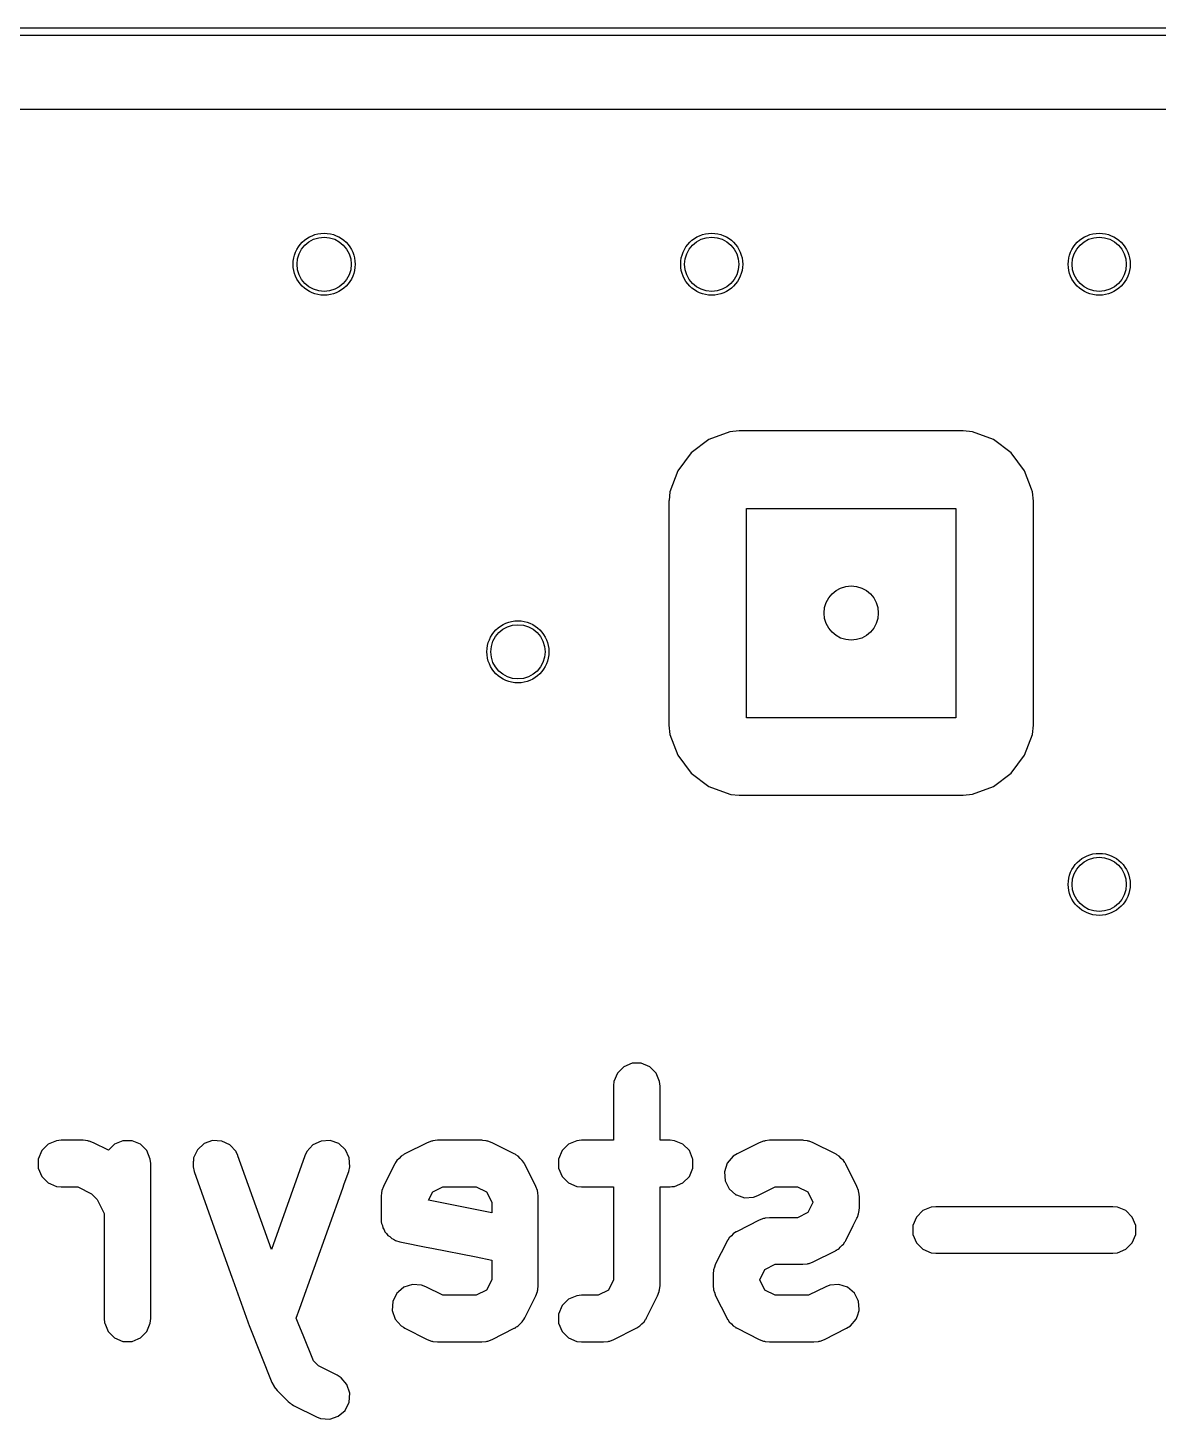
# Model space of a CAD drawing. Header units: millimetres. Extents: x 113.4 to 170.4, y -113 to -74.5.
# Drawn here: x 151.59 to 158.88, y -83.45 to -74.47 of the extents above; entities that cross this region are included whole.
import ezdxf

# ---------------------------------------------------------------- set-up
doc = ezdxf.new("R2010")
doc.units = ezdxf.units.MM
doc.layers.add('B.Cu', color=153, linetype='CONTINUOUS', true_color=0x4d7fc4)

msp = doc.modelspace()

# ---------------------------------------------------------------- linework, layer by layer
at = {"layer": 'B.Cu', "linetype": 'CONTINUOUS'}
for p, q in [((115.4, -74.475), (168.4, -74.475)), ((168.4, -74.525), (115.4, -74.525)), ((115.465892, -75.0005), (168.334108, -75.0005)), ((156.117516, -77.080908), (155.982671, -77.131202)), ((156.177123, -77.074501), (156.117516, -77.080908)), ((156.177129, -77.0745), (156.177123, -77.074501)), ((157.622864, -77.0745), (156.177129, -77.0745)), ((157.622873, -77.0745), (157.622864, -77.0745)), ((157.622881, -77.0745), (157.622873, -77.0745)), ((157.622883, -77.074501), (157.622881, -77.0745)), ((157.682483, -77.080908), (157.622883, -77.074501)), ((157.817328, -77.131202), (157.682482, -77.080908)), ((157.682482, -77.080908), (157.682483, -77.080908)), ((155.982664, -77.131206), (155.867455, -77.217452)), ((155.982671, -77.131202), (155.982664, -77.131206)), ((157.817335, -77.131206), (157.817328, -77.131202)), ((157.932544, -77.217452), (157.817335, -77.131206)), ((155.867452, -77.217455), (155.781206, -77.332664)), ((155.867455, -77.217452), (155.867452, -77.217455)), ((157.932547, -77.217455), (157.932544, -77.217452)), ((158.018793, -77.332664), (157.932547, -77.217455)), ((155.781202, -77.332671), (155.730908, -77.467517)), ((155.781206, -77.332664), (155.781202, -77.332671)), ((158.018797, -77.332671), (158.018793, -77.332664)), ((158.063018, -77.451235), (158.018797, -77.332671)), ((155.724501, -77.527123), (155.7245, -77.527135)), ((155.7245, -77.527135), (155.7245, -78.97287)), ((155.724857, -77.523805), (155.724501, -77.527123)), ((155.730908, -77.467517), (155.724857, -77.523805)), ((158.069091, -77.467517), (158.063018, -77.451235)), ((158.075499, -77.527128), (158.069091, -77.467517)), ((158.0755, -78.972873), (158.075499, -77.527128)), ((156.225, -78.925), (156.225, -77.575)), ((156.225, -77.575), (157.575, -77.575)), ((157.575, -77.575), (157.575, -78.925)), ((155.7245, -78.97287), (155.724501, -78.972876)), ((155.724501, -78.972876), (155.730908, -79.032483)), ((157.575, -78.925), (156.225, -78.925)), ((158.069091, -79.032483), (158.0755, -78.972873)), ((155.730908, -79.032483), (155.781202, -79.167328)), ((158.018796, -79.167331), (158.069091, -79.032483)), ((155.781202, -79.167328), (155.781206, -79.167335)), ((155.781206, -79.167335), (155.867452, -79.282544)), ((157.932546, -79.282546), (158.018796, -79.167331)), ((155.867452, -79.282544), (155.867455, -79.282547)), ((155.867455, -79.282547), (155.982664, -79.368793)), ((157.817331, -79.368796), (157.932546, -79.282546)), ((155.982664, -79.368793), (155.982671, -79.368797)), ((155.982671, -79.368797), (156.117517, -79.419091)), ((156.117517, -79.419091), (156.117516, -79.419091)), ((156.117516, -79.419091), (156.124444, -79.419835)), ((156.124444, -79.419835), (156.177127, -79.4255)), ((156.177127, -79.4255), (157.622872, -79.425499)), ((157.622872, -79.425499), (157.682483, -79.419091)), ((157.682483, -79.419091), (157.817331, -79.368796)), ((155.392197, -81.217492), (155.369799, -81.271562)), ((155.433581, -81.176108), (155.392197, -81.217492)), ((155.487653, -81.15371), (155.433581, -81.176108)), ((155.546181, -81.15371), (155.487653, -81.15371)), ((155.600253, -81.176108), (155.546181, -81.15371)), ((155.641637, -81.217492), (155.600253, -81.176108)), ((155.664035, -81.271564), (155.641637, -81.217492)), ((155.367252, -81.297433), (155.366917, -81.300828)), ((155.366917, -81.300828), (155.366917, -81.650828)), ((155.369799, -81.271566), (155.367252, -81.297433)), ((155.369799, -81.271562), (155.369799, -81.271566)), ((155.666917, -81.300828), (155.664035, -81.271564)), ((155.666917, -81.650828), (155.666917, -81.300828)), ((151.773367, -81.65371), (151.719295, -81.676108)), ((151.802631, -81.650828), (151.773367, -81.65371)), ((151.945488, -81.650828), (151.802631, -81.650828)), ((151.974752, -81.65371), (151.945488, -81.650828)), ((151.979729, -81.655771), (151.974752, -81.65371)), ((151.985107, -81.656154), (151.979729, -81.655771)), ((152.01257, -81.666664), (151.985107, -81.656154)), ((152.109064, -81.714911), (152.01257, -81.666664)), ((152.201939, -81.65371), (152.147867, -81.676108)), ((152.260467, -81.65371), (152.201939, -81.65371)), ((152.314539, -81.676108), (152.260467, -81.65371)), ((152.780709, -81.652438), (152.725591, -81.672123)), ((152.839164, -81.655345), (152.780709, -81.652438)), ((152.892056, -81.680399), (152.839164, -81.655345)), ((153.480384, -81.655345), (153.427492, -81.680399)), ((153.538839, -81.652438), (153.480384, -81.655345)), ((153.593957, -81.672123), (153.538839, -81.652438)), ((154.164119, -81.666664), (154.021263, -81.738093)), ((154.191583, -81.656155), (154.164119, -81.666664)), ((154.196957, -81.655773), (154.191583, -81.656155)), ((154.201938, -81.65371), (154.196957, -81.655773)), ((154.231202, -81.650828), (154.201938, -81.65371)), ((154.516917, -81.650828), (154.231202, -81.650828)), ((154.522948, -81.651422), (154.516917, -81.650828)), ((154.546181, -81.65371), (154.522948, -81.651422)), ((154.551161, -81.655773), (154.546181, -81.65371)), ((154.556536, -81.656155), (154.551161, -81.655773)), ((154.583999, -81.666664), (154.556536, -81.656155)), ((154.726856, -81.738093), (154.583999, -81.666664)), ((155.13051, -81.65371), (155.076438, -81.676108)), ((155.159774, -81.650828), (155.13051, -81.65371)), ((155.366917, -81.650828), (155.159774, -81.650828)), ((155.731202, -81.650828), (155.666917, -81.650828)), ((155.760466, -81.65371), (155.731202, -81.650828)), ((155.814538, -81.676108), (155.760466, -81.65371)), ((156.306977, -81.666664), (156.164121, -81.738093)), ((156.334441, -81.656155), (156.306977, -81.666664)), ((156.339815, -81.655773), (156.334441, -81.656155)), ((156.344796, -81.65371), (156.339815, -81.655773)), ((156.37406, -81.650828), (156.344796, -81.65371)), ((156.588346, -81.650828), (156.37406, -81.650828)), ((156.594377, -81.651422), (156.588346, -81.650828)), ((156.61761, -81.65371), (156.594377, -81.651422)), ((156.62259, -81.655773), (156.61761, -81.65371)), ((156.627965, -81.656155), (156.62259, -81.655773)), ((156.655428, -81.666664), (156.627965, -81.656155)), ((156.798285, -81.738093), (156.655428, -81.666664)), ((151.677911, -81.717492), (151.655513, -81.771563)), ((151.719295, -81.676108), (151.677911, -81.717492)), ((152.147867, -81.676108), (152.109064, -81.714911)), ((152.355923, -81.717492), (152.314539, -81.676108)), ((152.378321, -81.771564), (152.355923, -81.717492)), ((152.682202, -81.711403), (152.657148, -81.764295)), ((152.725591, -81.672123), (152.682202, -81.711403)), ((152.931335, -81.723787), (152.892056, -81.680399)), ((152.931337, -81.72379), (152.931335, -81.723787)), ((152.932905, -81.727111), (152.931337, -81.72379)), ((152.94255, -81.747536), (152.932905, -81.727111)), ((152.943892, -81.750378), (152.94255, -81.747536)), ((153.159774, -82.354847), (152.943892, -81.750378)), ((153.375656, -81.750378), (153.159774, -82.354847)), ((153.388212, -81.723788), (153.375656, -81.750378)), ((153.427492, -81.680399), (153.388212, -81.723788)), ((153.637346, -81.711403), (153.593957, -81.672123)), ((153.6624, -81.764295), (153.637346, -81.711403)), ((153.996377, -81.753758), (153.984053, -81.767967)), ((154.011186, -81.744435), (153.996377, -81.753758)), ((154.014061, -81.741943), (154.011186, -81.744435)), ((154.016368, -81.741173), (154.014061, -81.741943)), ((154.021263, -81.738093), (154.016368, -81.741173)), ((154.73175, -81.741173), (154.726856, -81.738093)), ((154.734058, -81.741943), (154.73175, -81.741173)), ((154.736931, -81.744435), (154.734058, -81.741943)), ((154.751742, -81.753758), (154.736931, -81.744435)), ((154.764066, -81.767969), (154.751742, -81.753758)), ((155.035054, -81.717492), (155.012656, -81.771564)), ((155.076438, -81.676108), (155.035054, -81.717492)), ((155.855921, -81.717491), (155.814538, -81.676108)), ((155.855922, -81.717492), (155.855921, -81.717491)), ((155.87683, -81.767969), (155.855922, -81.717492)), ((156.139235, -81.753758), (156.100888, -81.797973)), ((156.164121, -81.738093), (156.139235, -81.753758)), ((156.803179, -81.741173), (156.798285, -81.738093)), ((156.805487, -81.741943), (156.803179, -81.741173)), ((156.80836, -81.744435), (156.805487, -81.741943)), ((156.823171, -81.753758), (156.80836, -81.744435)), ((156.835495, -81.767969), (156.823171, -81.753758)), ((151.655513, -81.771563), (151.655513, -81.771565)), ((151.655513, -81.771565), (151.655513, -81.830092)), ((151.655513, -81.830092), (151.677911, -81.884164)), ((152.381203, -81.800828), (152.378321, -81.771564)), ((152.381203, -81.822754), (152.381203, -81.800828)), ((152.381203, -82.800828), (152.381203, -81.822754)), ((152.654502, -81.817501), (152.654241, -81.82275)), ((152.654241, -81.82275), (152.66137, -81.851278)), ((152.655103, -81.805427), (152.654502, -81.817501)), ((152.656056, -81.786249), (152.655103, -81.805427)), ((152.656087, -81.78564), (152.656056, -81.786249)), ((152.657148, -81.764295), (152.656087, -81.78564)), ((153.658178, -81.851279), (153.665307, -81.82275)), ((153.665307, -81.82275), (153.6624, -81.764295)), ((153.954181, -81.805175), (153.882753, -81.948032)), ((153.957259, -81.800284), (153.954181, -81.805175)), ((153.95803, -81.797973), (153.957259, -81.800284)), ((153.960526, -81.795094), (153.95803, -81.797973)), ((153.969846, -81.780289), (153.960526, -81.795094)), ((153.984053, -81.767967), (153.969846, -81.780289)), ((154.778273, -81.78029), (154.764066, -81.767969)), ((154.787594, -81.795097), (154.778273, -81.78029)), ((154.789817, -81.797661), (154.787594, -81.795097)), ((154.789821, -81.797666), (154.789817, -81.797661)), ((154.789916, -81.797775), (154.789821, -81.797666)), ((154.790088, -81.797973), (154.789916, -81.797775)), ((154.790857, -81.800281), (154.790088, -81.797973)), ((154.793938, -81.805175), (154.790857, -81.800281)), ((154.865366, -81.948033), (154.793938, -81.805175)), ((155.012656, -81.771564), (155.012656, -81.830092)), ((155.012656, -81.830092), (155.035054, -81.884164)), ((155.865135, -81.86192), (155.87832, -81.830092)), ((155.87832, -81.771565), (155.87683, -81.767969)), ((155.87832, -81.830092), (155.87832, -81.771565)), ((156.100888, -81.797973), (156.082381, -81.853496)), ((156.849702, -81.78029), (156.835495, -81.767969)), ((156.859023, -81.795097), (156.849702, -81.78029)), ((156.861517, -81.797973), (156.859023, -81.795097)), ((156.862286, -81.800281), (156.861517, -81.797973)), ((156.865367, -81.805175), (156.862286, -81.800281)), ((156.936795, -81.948033), (156.865367, -81.805175)), ((151.677911, -81.884164), (151.719294, -81.925547)), ((151.719294, -81.925547), (151.719295, -81.925548)), ((151.719295, -81.925548), (151.734651, -81.931909)), ((151.734651, -81.931909), (151.773367, -81.947946)), ((152.66137, -81.851278), (152.791501, -82.215646)), ((153.619551, -81.95943), (153.629721, -81.930955)), ((153.629721, -81.930955), (153.629723, -81.930951)), ((153.629723, -81.930951), (153.658178, -81.851279)), ((155.035054, -81.884164), (155.076438, -81.925548)), ((155.076438, -81.925548), (155.13051, -81.947946)), ((155.760466, -81.947946), (155.814538, -81.925548)), ((155.814538, -81.925548), (155.855922, -81.884164)), ((155.855922, -81.884164), (155.865135, -81.861921)), ((155.865135, -81.861921), (155.865135, -81.86192)), ((156.082381, -81.853496), (156.08653, -81.911876)), ((156.08653, -81.911876), (156.112704, -81.964225)), ((151.773367, -81.947946), (151.802631, -81.950828)), ((151.802631, -81.950828), (151.880806, -81.950828)), ((151.880806, -81.950828), (151.910078, -81.950828)), ((151.910078, -81.950828), (151.999492, -81.995535)), ((151.999492, -81.995535), (152.036496, -82.032539)), ((153.343271, -82.733016), (153.619551, -81.95943)), ((153.869799, -81.98585), (153.866917, -82.015112)), ((153.866917, -82.015112), (153.866917, -82.015114)), ((153.866917, -82.015114), (153.866917, -82.157971)), ((153.871861, -81.980871), (153.869799, -81.98585)), ((153.872243, -81.975496), (153.871861, -81.980871)), ((153.882753, -81.948032), (153.872243, -81.975496)), ((154.173972, -82.036411), (154.200148, -81.98406)), ((154.200148, -81.98406), (154.266612, -81.950828)), ((154.266612, -81.950828), (154.481507, -81.950828)), ((154.481507, -81.950828), (154.54797, -81.98406)), ((154.54797, -81.98406), (154.581202, -82.050523)), ((154.875876, -81.975496), (154.865366, -81.948033)), ((154.876257, -81.980871), (154.875876, -81.975496)), ((154.87832, -81.98585), (154.876257, -81.980871)), ((154.881202, -82.015114), (154.87832, -81.98585)), ((154.881202, -82.300979), (154.881202, -82.015114)), ((155.13051, -81.947946), (155.159774, -81.950828)), ((155.159774, -81.950828), (155.366917, -81.950828)), ((155.366917, -81.950828), (155.366917, -82.551132)), ((155.666917, -82.515114), (155.666917, -81.950828)), ((155.666917, -81.950828), (155.731202, -81.950828)), ((155.731202, -81.950828), (155.743299, -81.949636)), ((155.743299, -81.949636), (155.7433, -81.949636)), ((155.7433, -81.949636), (155.760466, -81.947946)), ((156.112704, -81.964225), (156.156918, -82.002571)), ((156.156918, -82.002571), (156.156919, -82.002572)), ((156.156919, -82.002572), (156.15986, -82.003552)), ((156.15986, -82.003552), (156.212442, -82.021079)), ((156.212442, -82.021079), (156.270822, -82.01693)), ((156.270822, -82.01693), (156.298285, -82.006421)), ((156.298285, -82.006421), (156.40947, -81.950828)), ((156.40947, -81.950828), (156.552936, -81.950828)), ((156.552936, -81.950828), (156.619399, -81.98406)), ((156.619399, -81.98406), (156.652631, -82.050523)), ((156.947305, -81.975496), (156.936795, -81.948033)), ((156.947686, -81.980871), (156.947305, -81.975496)), ((156.949748, -81.985847), (156.947686, -81.980871)), ((156.949748, -81.985848), (156.949748, -81.985847)), ((156.949749, -81.98585), (156.949748, -81.985848)), ((156.952631, -82.015114), (156.949749, -81.98585)), ((156.952631, -82.086542), (156.952631, -82.015114)), ((152.036496, -82.032539), (152.081203, -82.121952)), ((154.581202, -82.117857), (154.173972, -82.036411)), ((154.581202, -82.050523), (154.581202, -82.117857)), ((156.619399, -82.117596), (156.552936, -82.150828)), ((156.652631, -82.051132), (156.619399, -82.117596)), ((156.652631, -82.050523), (156.652631, -82.051132)), ((156.947686, -82.120784), (156.949379, -82.116697)), ((156.949379, -82.116697), (156.949383, -82.116687)), ((156.949383, -82.116687), (156.949749, -82.115806)), ((156.949749, -82.115806), (156.952631, -82.086542)), ((157.362153, -82.10468), (157.320769, -82.146064)), ((157.416225, -82.082282), (157.362153, -82.10468)), ((157.445489, -82.0794), (157.416225, -82.082282)), ((158.588346, -82.0794), (157.445489, -82.0794)), ((158.61761, -82.082282), (158.588346, -82.0794)), ((158.671682, -82.10468), (158.61761, -82.082282)), ((158.713066, -82.146064), (158.671682, -82.10468)), ((152.081203, -82.121952), (152.081203, -82.151223)), ((152.081203, -82.151223), (152.081203, -82.800828)), ((153.866917, -82.157971), (153.868765, -82.17674)), ((153.868765, -82.17674), (153.869799, -82.187235)), ((153.869799, -82.187235), (153.875423, -82.200812)), ((153.875423, -82.200812), (153.878275, -82.215229)), ((156.306977, -82.166664), (156.164121, -82.238093)), ((156.334441, -82.156155), (156.306977, -82.166664)), ((156.339815, -82.155773), (156.334441, -82.156155)), ((156.344796, -82.15371), (156.339815, -82.155773)), ((156.37406, -82.150828), (156.344796, -82.15371)), ((156.552936, -82.150828), (156.37406, -82.150828)), ((156.865367, -82.296481), (156.913539, -82.200137)), ((156.913539, -82.200137), (156.936796, -82.153623)), ((156.936796, -82.153623), (156.939689, -82.146064)), ((156.939689, -82.146064), (156.947305, -82.12616)), ((156.947305, -82.12616), (156.947592, -82.122109)), ((156.947592, -82.122108), (156.947686, -82.120784)), ((156.947592, -82.122109), (156.947592, -82.122108)), ((157.320769, -82.146064), (157.298371, -82.200135)), ((157.298371, -82.200135), (157.298371, -82.200137)), ((157.298371, -82.200137), (157.298371, -82.258664)), ((158.735464, -82.200136), (158.713066, -82.146064)), ((158.735464, -82.258664), (158.735464, -82.200136)), ((152.791501, -82.215646), (152.904932, -82.533251)), ((153.878275, -82.215229), (153.886513, -82.227586)), ((153.886513, -82.227586), (153.892197, -82.241307)), ((153.892197, -82.241307), (153.902589, -82.251699)), ((153.902589, -82.251699), (153.91074, -82.263925)), ((153.91074, -82.263925), (153.923078, -82.272188)), ((153.923078, -82.272188), (153.931671, -82.280781)), ((153.931671, -82.280781), (153.933581, -82.282691)), ((153.933581, -82.282691), (153.935818, -82.283617)), ((153.935818, -82.283617), (153.935822, -82.283619)), ((153.935822, -82.283619), (153.947157, -82.288314)), ((153.947157, -82.288314), (153.959369, -82.296493)), ((153.959369, -82.296493), (153.9875, -82.305058)), ((156.103384, -82.295094), (156.100888, -82.297973)), ((156.112704, -82.280289), (156.103384, -82.295094)), ((156.126911, -82.267967), (156.112704, -82.280289)), ((156.139235, -82.253758), (156.126911, -82.267967)), ((156.154044, -82.244435), (156.139235, -82.253758)), ((156.156919, -82.241943), (156.154044, -82.244435)), ((156.159226, -82.241173), (156.156919, -82.241943)), ((156.164121, -82.238093), (156.159226, -82.241173)), ((156.862286, -82.301374), (156.865367, -82.296481)), ((157.298371, -82.258664), (157.320769, -82.312736)), ((158.713067, -82.312734), (158.735464, -82.258664)), ((153.9875, -82.305058), (153.987651, -82.305088)), ((153.987651, -82.305088), (153.987653, -82.305089)), ((153.987653, -82.305089), (153.987655, -82.305089)), ((153.987655, -82.305089), (153.988799, -82.305317)), ((153.988799, -82.305317), (153.988807, -82.305319)), ((153.988807, -82.305319), (153.999695, -82.307497)), ((153.999695, -82.307497), (154.158542, -82.339266)), ((154.158542, -82.339266), (154.194135, -82.346384)), ((154.194135, -82.346384), (154.194143, -82.346386)), ((154.194143, -82.346386), (154.479888, -82.403535)), ((154.881203, -82.300985), (154.881202, -82.300979)), ((154.881202, -82.300989), (154.881203, -82.300985)), ((154.881202, -82.586542), (154.881202, -82.300989)), ((156.097039, -82.305175), (156.02561, -82.448032)), ((156.100117, -82.300284), (156.097039, -82.305175)), ((156.100888, -82.297973), (156.100117, -82.300284)), ((156.655428, -82.434992), (156.798285, -82.363564)), ((156.798285, -82.363564), (156.803177, -82.360484)), ((156.803177, -82.360484), (156.804917, -82.359904)), ((156.804917, -82.359904), (156.804919, -82.359903)), ((156.804919, -82.359903), (156.805488, -82.359714)), ((156.805488, -82.359714), (156.806574, -82.358771)), ((156.806574, -82.358771), (156.806578, -82.358767)), ((156.806578, -82.358767), (156.808364, -82.357219)), ((156.808364, -82.357219), (156.816388, -82.352168)), ((156.816388, -82.352168), (156.816394, -82.352164)), ((156.816394, -82.352164), (156.823171, -82.347899)), ((156.823171, -82.347899), (156.829713, -82.340354)), ((156.829713, -82.340354), (156.82972, -82.340346)), ((156.82972, -82.340346), (156.835492, -82.333691)), ((156.835492, -82.333691), (156.842141, -82.327924)), ((156.842141, -82.327924), (156.842149, -82.327917)), ((156.842149, -82.327917), (156.849703, -82.321367)), ((156.849703, -82.321367), (156.859023, -82.306559)), ((156.859023, -82.306559), (156.861517, -82.303684)), ((156.861517, -82.303684), (156.862286, -82.301374)), ((157.320769, -82.312736), (157.362152, -82.354119)), ((157.362152, -82.354119), (157.362153, -82.35412)), ((157.362153, -82.35412), (157.416225, -82.376518)), ((157.416225, -82.376518), (157.445489, -82.3794)), ((157.445489, -82.3794), (157.445493, -82.3794)), ((157.445493, -82.3794), (158.588342, -82.3794)), ((158.588342, -82.3794), (158.588346, -82.3794)), ((158.588346, -82.3794), (158.61761, -82.376518)), ((158.61761, -82.376518), (158.671682, -82.35412)), ((158.671682, -82.35412), (158.713066, -82.312736)), ((158.713066, -82.312736), (158.713067, -82.312734)), ((154.479888, -82.403535), (154.581202, -82.423798)), ((154.581202, -82.423798), (154.581202, -82.551132)), ((156.015101, -82.475495), (156.014719, -82.480869)), ((156.02561, -82.448032), (156.015101, -82.475495)), ((156.343006, -82.484059), (156.40947, -82.450828)), ((156.40947, -82.450828), (156.588346, -82.450828)), ((156.588346, -82.450828), (156.61761, -82.447946)), ((156.61761, -82.447946), (156.622588, -82.445883)), ((156.622588, -82.445883), (156.627964, -82.445502)), ((156.627964, -82.445502), (156.655428, -82.434992)), ((152.904932, -82.533251), (152.911594, -82.551905)), ((152.911594, -82.551905), (153.018513, -82.851278)), ((154.581202, -82.551132), (154.54797, -82.617596)), ((155.366917, -82.551132), (155.333684, -82.617596)), ((155.666917, -82.586542), (155.666917, -82.515114)), ((156.012656, -82.48585), (156.009774, -82.515114)), ((156.009774, -82.515114), (156.009774, -82.586542)), ((156.014719, -82.480869), (156.012656, -82.48585)), ((156.309774, -82.550524), (156.343006, -82.484059)), ((156.309774, -82.551132), (156.309774, -82.550524)), ((156.343006, -82.617596), (156.309774, -82.551132)), ((153.969846, -82.637433), (153.943671, -82.689782)), ((153.975578, -82.632462), (153.969846, -82.637433)), ((153.980625, -82.628085), (153.975578, -82.632462)), ((153.997289, -82.613632), (153.980625, -82.628085)), ((154.014061, -82.599086), (153.997289, -82.613632)), ((154.069583, -82.580578), (154.014061, -82.599086)), ((154.127963, -82.584726), (154.069583, -82.580578)), ((154.155427, -82.595236), (154.127963, -82.584726)), ((154.266612, -82.650828), (154.155427, -82.595236)), ((154.295884, -82.650828), (154.266612, -82.650828)), ((154.452234, -82.650828), (154.295884, -82.650828)), ((154.481507, -82.650828), (154.452234, -82.650828)), ((154.54797, -82.617596), (154.481507, -82.650828)), ((154.793938, -82.796481), (154.865367, -82.653623)), ((154.865367, -82.653623), (154.875876, -82.62616)), ((154.875876, -82.62616), (154.876257, -82.620784)), ((154.876257, -82.620784), (154.87832, -82.615806)), ((154.87832, -82.615806), (154.881202, -82.586542)), ((155.13051, -82.65371), (155.076438, -82.676108)), ((155.159774, -82.650828), (155.13051, -82.65371)), ((155.267221, -82.650828), (155.159774, -82.650828)), ((155.333684, -82.617596), (155.267221, -82.650828)), ((155.579652, -82.796482), (155.651081, -82.653624)), ((155.651081, -82.653624), (155.661591, -82.626161)), ((155.661591, -82.626151), (155.661592, -82.626146)), ((155.661591, -82.626161), (155.661591, -82.626151)), ((155.661592, -82.626146), (155.661973, -82.620783)), ((155.661973, -82.620783), (155.664029, -82.615819)), ((155.664029, -82.615819), (155.664031, -82.615813)), ((155.664031, -82.615813), (155.664035, -82.615806)), ((155.664035, -82.615806), (155.666917, -82.586542)), ((156.009774, -82.586542), (156.012656, -82.615806)), ((156.012656, -82.615806), (156.014717, -82.620783)), ((156.014717, -82.620783), (156.0151, -82.626161)), ((156.0151, -82.626161), (156.019414, -82.637433)), ((156.019414, -82.637433), (156.020085, -82.639186)), ((156.020085, -82.639186), (156.02561, -82.653624)), ((156.02561, -82.653624), (156.097039, -82.796482)), ((156.40947, -82.650828), (156.343006, -82.617596)), ((156.624364, -82.650828), (156.40947, -82.650828)), ((156.73555, -82.595236), (156.624364, -82.650828)), ((156.763013, -82.584726), (156.73555, -82.595236)), ((156.821393, -82.580578), (156.763013, -82.584726)), ((156.876916, -82.599086), (156.821393, -82.580578)), ((156.921131, -82.637433), (156.876916, -82.599086)), ((156.942173, -82.679518), (156.921131, -82.637433)), ((153.320126, -82.797821), (153.343271, -82.733016)), ((153.943671, -82.689782), (153.939523, -82.748162)), ((155.035054, -82.717492), (155.012656, -82.771564)), ((155.076438, -82.676108), (155.035054, -82.717492)), ((156.944702, -82.684575), (156.942173, -82.679518)), ((156.947305, -82.689783), (156.944702, -82.684575)), ((156.950829, -82.739384), (156.947305, -82.689783)), ((156.950966, -82.741306), (156.950829, -82.739384)), ((156.951453, -82.748162), (156.950966, -82.741306)), ((152.081203, -82.800828), (152.083879, -82.828003)), ((152.083879, -82.828003), (152.084085, -82.830092)), ((152.084085, -82.830092), (152.106483, -82.884164)), ((152.355923, -82.884164), (152.378321, -82.830092)), ((152.378321, -82.830092), (152.381203, -82.800828)), ((153.337551, -82.841385), (153.320126, -82.797821)), ((153.939523, -82.748162), (153.958031, -82.803684)), ((153.958031, -82.803684), (153.996378, -82.847899)), ((154.758291, -82.840346), (154.764063, -82.833691)), ((154.764063, -82.833691), (154.770712, -82.827924)), ((154.770712, -82.827924), (154.77072, -82.827917)), ((154.77072, -82.827917), (154.778274, -82.821367)), ((154.778274, -82.821367), (154.782545, -82.81458)), ((154.782545, -82.81458), (154.782556, -82.814562)), ((154.782556, -82.814562), (154.787594, -82.806559)), ((154.787594, -82.806559), (154.789822, -82.80399)), ((154.789822, -82.80399), (154.789826, -82.803985)), ((154.789826, -82.803985), (154.790088, -82.803684)), ((154.790088, -82.803684), (154.79013, -82.803556)), ((154.79013, -82.803556), (154.790131, -82.803554)), ((154.790131, -82.803554), (154.790857, -82.801374)), ((154.790857, -82.801374), (154.793938, -82.796481)), ((155.012656, -82.771564), (155.012656, -82.830092)), ((155.012656, -82.830092), (155.035054, -82.884164)), ((155.537456, -82.847899), (155.549778, -82.83369)), ((155.549778, -82.83369), (155.563987, -82.821368)), ((155.563987, -82.821368), (155.573309, -82.806558)), ((155.573309, -82.806558), (155.575802, -82.803684)), ((155.575802, -82.803681), (155.575803, -82.80368)), ((155.575802, -82.803684), (155.575802, -82.803681)), ((155.575803, -82.80368), (155.576571, -82.801376)), ((155.576571, -82.801376), (155.579644, -82.796493)), ((155.579644, -82.796493), (155.579647, -82.796489)), ((155.579647, -82.796489), (155.579652, -82.796482)), ((156.097039, -82.796482), (156.100119, -82.801376)), ((156.100119, -82.801376), (156.100889, -82.803684)), ((156.100889, -82.803684), (156.103381, -82.806557)), ((156.103381, -82.806557), (156.112704, -82.821368)), ((156.112704, -82.821368), (156.126915, -82.833692)), ((156.126915, -82.833692), (156.139236, -82.847899)), ((156.894599, -82.847899), (156.932945, -82.803684)), ((156.932945, -82.803684), (156.94015, -82.78207)), ((156.94015, -82.78207), (156.951453, -82.748162)), ((152.106483, -82.884164), (152.147867, -82.925548)), ((152.147867, -82.925548), (152.201934, -82.947944)), ((152.301034, -82.931142), (152.314537, -82.925549)), ((152.314537, -82.925549), (152.314537, -82.925548)), ((152.314537, -82.925548), (152.314539, -82.925548)), ((152.314539, -82.925548), (152.355923, -82.884164)), ((153.018513, -82.851278), (153.019714, -82.853822)), ((153.019714, -82.853822), (153.020502, -82.856537)), ((153.020502, -82.856537), (153.16336, -83.21368)), ((153.337552, -82.841388), (153.337551, -82.841385)), ((153.363711, -82.906783), (153.337552, -82.841388)), ((153.430468, -83.073676), (153.363711, -82.906783)), ((153.996378, -82.847899), (154.011185, -82.85722)), ((154.011185, -82.85722), (154.021263, -82.863564)), ((154.021263, -82.863564), (154.021274, -82.863569)), ((154.021274, -82.863569), (154.164121, -82.934992)), ((154.583999, -82.934992), (154.726856, -82.863564)), ((154.726856, -82.863564), (154.727506, -82.863154)), ((154.727506, -82.863154), (154.72751, -82.863151)), ((154.72751, -82.863151), (154.731748, -82.860484)), ((154.731748, -82.860484), (154.734053, -82.859715)), ((154.734053, -82.859715), (154.734055, -82.859715)), ((154.734055, -82.859715), (154.734059, -82.859714)), ((154.734059, -82.859714), (154.734061, -82.859711)), ((154.734061, -82.859711), (154.734065, -82.859708)), ((154.734065, -82.859708), (154.736935, -82.857219)), ((154.736935, -82.857219), (154.744961, -82.852167)), ((154.744961, -82.852167), (154.744965, -82.852164)), ((154.744965, -82.852164), (154.751742, -82.847899)), ((154.751742, -82.847899), (154.758284, -82.840354)), ((154.758284, -82.840354), (154.758291, -82.840346)), ((155.035054, -82.884164), (155.076438, -82.925548)), ((155.076438, -82.925548), (155.130505, -82.947944)), ((155.369713, -82.934992), (155.51257, -82.863564)), ((155.51257, -82.863564), (155.513222, -82.863153)), ((155.513222, -82.863153), (155.513225, -82.863151)), ((155.513225, -82.863151), (155.517464, -82.860483)), ((155.517464, -82.860483), (155.519766, -82.859715)), ((155.519766, -82.859715), (155.519768, -82.859715)), ((155.519768, -82.859715), (155.519772, -82.859714)), ((155.519772, -82.859714), (155.519774, -82.859711)), ((155.519774, -82.859711), (155.519778, -82.859708)), ((155.519778, -82.859708), (155.522646, -82.857221)), ((155.522646, -82.857221), (155.530666, -82.852172)), ((155.530666, -82.852172), (155.530674, -82.852167)), ((155.530674, -82.852167), (155.537456, -82.847899)), ((156.139236, -82.847899), (156.154043, -82.85722)), ((156.154043, -82.85722), (156.156919, -82.859714)), ((156.156919, -82.859714), (156.159227, -82.860483)), ((156.159227, -82.860483), (156.164121, -82.863564)), ((156.164121, -82.863564), (156.306979, -82.934992)), ((156.726856, -82.934992), (156.869713, -82.863564)), ((156.869713, -82.863564), (156.894599, -82.847899)), ((152.201934, -82.947944), (152.201939, -82.947946)), ((152.201939, -82.947946), (152.20194, -82.947946)), ((152.20194, -82.947946), (152.260466, -82.947946)), ((152.260466, -82.947946), (152.260467, -82.947946)), ((152.260467, -82.947946), (152.301034, -82.931142)), ((154.164121, -82.934992), (154.191579, -82.9455)), ((154.191579, -82.9455), (154.191584, -82.945502)), ((154.191584, -82.945502), (154.191588, -82.945502)), ((154.191588, -82.945502), (154.191589, -82.945502)), ((154.191589, -82.945502), (154.196959, -82.945883)), ((154.196959, -82.945883), (154.201936, -82.947945)), ((154.201936, -82.947945), (154.201938, -82.947946)), ((154.201938, -82.947946), (154.231202, -82.950828)), ((154.231202, -82.950828), (154.231205, -82.950828)), ((154.231205, -82.950828), (154.516915, -82.950828)), ((154.516915, -82.950828), (154.516917, -82.950828)), ((154.516917, -82.950828), (154.546181, -82.947946)), ((154.546181, -82.947946), (154.551159, -82.945883)), ((154.551159, -82.945883), (154.556535, -82.945502)), ((154.556535, -82.945502), (154.583999, -82.934992)), ((155.130505, -82.947944), (155.13051, -82.947946)), ((155.13051, -82.947946), (155.159774, -82.950828)), ((155.159774, -82.950828), (155.159778, -82.950828)), ((155.159778, -82.950828), (155.302629, -82.950828)), ((155.302629, -82.950828), (155.302631, -82.950828)), ((155.302631, -82.950828), (155.331895, -82.947946)), ((155.331895, -82.947946), (155.336873, -82.945883)), ((155.336873, -82.945883), (155.342249, -82.945502)), ((155.342249, -82.945502), (155.369713, -82.934992)), ((156.306979, -82.934992), (156.334437, -82.9455)), ((156.334437, -82.9455), (156.334442, -82.945502)), ((156.334442, -82.945502), (156.334446, -82.945502)), ((156.334446, -82.945502), (156.334447, -82.945502)), ((156.334447, -82.945502), (156.339817, -82.945883)), ((156.339817, -82.945883), (156.344794, -82.947945)), ((156.344794, -82.947945), (156.344796, -82.947946)), ((156.344796, -82.947946), (156.37406, -82.950828)), ((156.37406, -82.950828), (156.374063, -82.950828)), ((156.374063, -82.950828), (156.659772, -82.950828)), ((156.659772, -82.950828), (156.659774, -82.950828)), ((156.659774, -82.950828), (156.689038, -82.947946)), ((156.689038, -82.947946), (156.689039, -82.947945)), ((156.689039, -82.947945), (156.689042, -82.947944)), ((156.689042, -82.947944), (156.694016, -82.945883)), ((156.694016, -82.945883), (156.699383, -82.945502)), ((156.699383, -82.945502), (156.699386, -82.945502)), ((156.699386, -82.945502), (156.699392, -82.945502)), ((156.699392, -82.945502), (156.726856, -82.934992)), ((153.462913, -83.106121), (153.430468, -83.073676)), ((153.583999, -83.166664), (153.462913, -83.106121)), ((153.608885, -83.182329), (153.583999, -83.166664)), ((153.647231, -83.226544), (153.608885, -83.182329)), ((153.16336, -83.21368), (153.176904, -83.23978)), ((153.176904, -83.23978), (153.177553, -83.240445)), ((153.177553, -83.240445), (153.17791, -83.241306)), ((153.17791, -83.241306), (153.196565, -83.264037)), ((153.196565, -83.264037), (153.267994, -83.335466)), ((153.665739, -83.282066), (153.647231, -83.226544)), ((153.661591, -83.340446), (153.665739, -83.282066)), ((153.267994, -83.335466), (153.279498, -83.344907)), ((153.279498, -83.344907), (153.282093, -83.347899)), ((153.282093, -83.347899), (153.286595, -83.350732)), ((153.286595, -83.350732), (153.286598, -83.350734)), ((153.286598, -83.350734), (153.286602, -83.350737)), ((153.286602, -83.350737), (153.290725, -83.354121)), ((153.290725, -83.354121), (153.294386, -83.355637)), ((153.294386, -83.355637), (153.303283, -83.361238)), ((153.303283, -83.361238), (153.306978, -83.363564)), ((153.306978, -83.363564), (153.449836, -83.434992)), ((153.635417, -83.392795), (153.661591, -83.340446)), ((153.449836, -83.434992), (153.477299, -83.445502)), ((153.477299, -83.445502), (153.535679, -83.44965)), ((153.535679, -83.44965), (153.591202, -83.431142)), ((153.591202, -83.431142), (153.635417, -83.392795))]:
    msp.add_line(p, q, dxfattribs=at)
at = {"layer": 'B.Cu'}
for centre, radius in [((153.5, -76), 0.2), ((153.5, -76), 0.175), ((156, -76), 0.2), ((156, -76), 0.175), ((158.5, -76), 0.2), ((158.5, -76), 0.175), ((156.9, -78.25), 0.175), ((156.9, -78.25), 0.175), ((156.9, -78.25), 0.175), ((154.75, -78.5), 0.2), ((154.75, -78.5), 0.175), ((158.5, -80), 0.2), ((158.5, -80), 0.175)]:
    msp.add_circle(centre, radius, dxfattribs=at)

doc.saveas('drawing.dxf')
